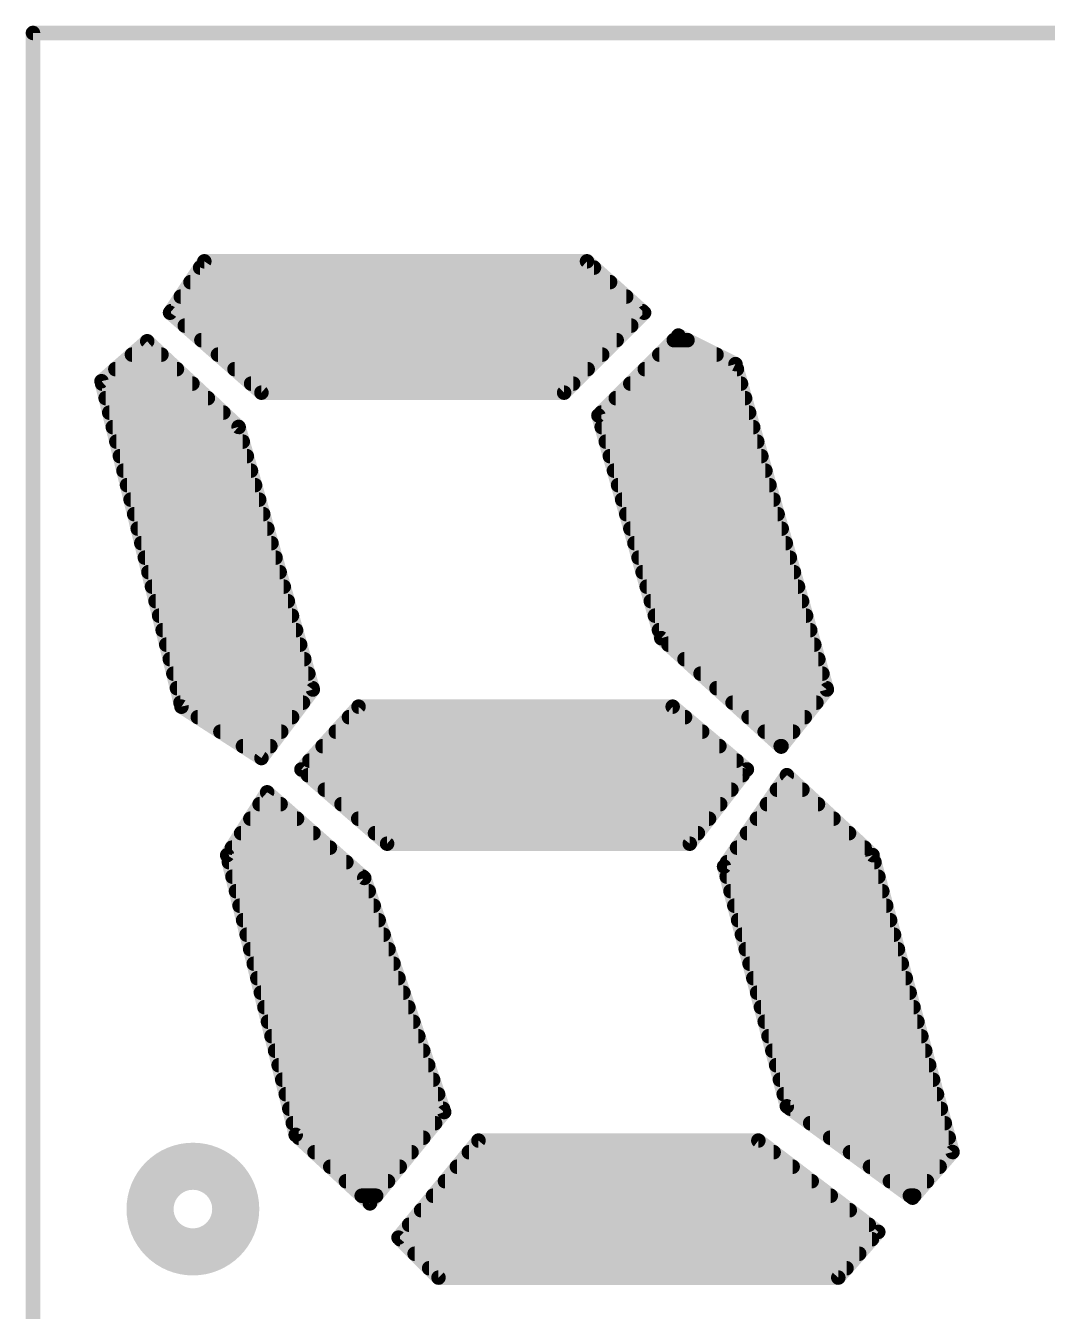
# Model space of a CAD drawing. Extents: x -36.1 to 36.1, y -36.8 to 19.2.
# Drawn here: x -36.13 to -18.24, y -9.39 to 13.13 of the extents above; entities that cross this region are included whole.
import ezdxf

# ---------------------------------------------------------------- set-up
doc = ezdxf.new("R2010")
doc.units = 0
doc.layers.add('22', color=40, linetype='CONTINUOUS')

msp = doc.modelspace()

# ---------------------------------------------------------------- linework, layer by layer
at = {"layer": '22', "const_width": 0.254}
for points in [[(36, 13), (-36, 13)], [(-36, 13), (-36, -13)], [(-33, 9), (-33.6, 8.1)], [(-33.0733, 8.89), (-26.1778, 8.89)], [(-26.3, 9), (-33, 9)], [(-25.3, 8.1), (-26.3, 9)], [(-33.2427, 8.636), (-25.8956, 8.636)], [(-33.412, 8.382), (-25.6133, 8.382)], [(-33.6, 8.1), (-32, 6.7)], [(-33.5813, 8.128), (-25.3311, 8.128)], [(-26.7, 6.7), (-25.3, 8.1)], [(-33.3417, 7.874), (-25.526, 7.874)], [(-34, 7.6), (-34.8, 6.9)], [(-32.4, 6.1), (-34, 7.6)], [(-33.0514, 7.62), (-25.78, 7.62)], [(-26.1, 6.3), (-24.7, 7.7)], [(-24.78, 7.62), (-24.54, 7.62)], [(-24.7, 7.7), (-23.7, 7.2)], [(-34.2674, 7.366), (-33.7504, 7.366)], [(-32.7611, 7.366), (-26.034, 7.366)], [(-25.034, 7.366), (-24.032, 7.366)], [(-34.5577, 7.112), (-33.4795, 7.112)], [(-32.4709, 7.112), (-26.288, 7.112)], [(-25.288, 7.112), (-23.6753, 7.112)], [(-23.7, 7.2), (-22.1, 1.5)], [(-34.8, 6.9), (-33.4, 1.2)], [(-34.7897, 6.858), (-33.2085, 6.858)], [(-32.1806, 6.858), (-26.542, 6.858)], [(-25.542, 6.858), (-23.604, 6.858)], [(-32, 6.7), (-26.7, 6.7)], [(-34.7273, 6.604), (-32.9376, 6.604)], [(-25.796, 6.604), (-23.5327, 6.604)], [(-34.6649, 6.35), (-32.6667, 6.35)], [(-25, 2.4), (-26.1, 6.3)], [(-26.05, 6.35), (-23.4614, 6.35)], [(-34.6025, 6.096), (-32.3989, 6.096)], [(-31.1, 1.5), (-32.4, 6.1)], [(-26.0425, 6.096), (-23.3901, 6.096)], [(-34.5401, 5.842), (-32.3271, 5.842)], [(-25.9708, 5.842), (-23.3188, 5.842)], [(-34.4778, 5.588), (-32.2553, 5.588)], [(-25.8992, 5.588), (-23.2475, 5.588)], [(-34.4154, 5.334), (-32.1835, 5.334)], [(-25.8275, 5.334), (-23.1762, 5.334)], [(-34.353, 5.08), (-32.1117, 5.08)], [(-25.7559, 5.08), (-23.1049, 5.08)], [(-34.2906, 4.826), (-32.04, 4.826)], [(-25.6843, 4.826), (-23.0336, 4.826)], [(-34.2282, 4.572), (-31.9682, 4.572)], [(-25.6126, 4.572), (-22.9623, 4.572)], [(-34.1658, 4.318), (-31.8964, 4.318)], [(-25.541, 4.318), (-22.891, 4.318)], [(-34.1034, 4.064), (-31.8246, 4.064)], [(-25.4693, 4.064), (-22.8197, 4.064)], [(-34.0411, 3.81), (-31.7528, 3.81)], [(-25.3977, 3.81), (-22.7484, 3.81)], [(-33.9787, 3.556), (-31.681, 3.556)], [(-25.3261, 3.556), (-22.6771, 3.556)], [(-33.9163, 3.302), (-31.6093, 3.302)], [(-25.2544, 3.302), (-22.6058, 3.302)], [(-33.8539, 3.048), (-31.5375, 3.048)], [(-25.1828, 3.048), (-22.5345, 3.048)], [(-33.7915, 2.794), (-31.4657, 2.794)], [(-25.1111, 2.794), (-22.4632, 2.794)], [(-33.7291, 2.54), (-31.3939, 2.54)], [(-25.0395, 2.54), (-22.3919, 2.54)], [(-22.9, 0.5), (-25, 2.4)], [(-33.6667, 2.286), (-31.3221, 2.286)], [(-24.874, 2.286), (-22.3206, 2.286)], [(-33.6044, 2.032), (-31.2503, 2.032)], [(-24.5933, 2.032), (-22.2493, 2.032)], [(-33.542, 1.778), (-31.1786, 1.778)], [(-24.3125, 1.778), (-22.178, 1.778)], [(-33.4796, 1.524), (-31.1068, 1.524)], [(-32, 0.3), (-31.1, 1.5)], [(-24.0318, 1.524), (-22.1067, 1.524)], [(-22.1, 1.5), (-22.9, 0.5)], [(-33.4172, 1.27), (-31.2725, 1.27)], [(-23.7511, 1.27), (-22.284, 1.27)], [(-33.4, 1.2), (-32, 0.3)], [(-33.1138, 1.016), (-31.463, 1.016)], [(-30.3, 1.2), (-31.3, 0.1)], [(-30.4673, 1.016), (-24.5825, 1.016)], [(-24.8, 1.2), (-30.3, 1.2)], [(-23.5, 0.1), (-24.8, 1.2)], [(-23.4703, 1.016), (-22.4872, 1.016)], [(-32.7187, 0.762), (-31.6535, 0.762)], [(-30.6982, 0.762), (-24.2824, 0.762)], [(-23.1896, 0.762), (-22.6904, 0.762)], [(-32.3236, 0.508), (-31.844, 0.508)], [(-30.9291, 0.508), (-23.9822, 0.508)], [(-22.9088, 0.508), (-22.8936, 0.508)], [(-31.3, 0.1), (-29.8, -1.2)], [(-31.16, 0.254), (-23.682, 0.254)], [(-24.5, -1.2), (-23.5, 0.1)], [(-31.1846, 0), (-23.5769, 0)], [(-22.8, 0), (-23.9, -1.6)], [(-21.3, -1.4), (-22.8, 0)], [(-31.9, -0.3), (-32.6, -1.4)], [(-30.2, -1.8), (-31.9, -0.3)], [(-30.8915, -0.254), (-23.7723, -0.254)], [(-22.9746, -0.254), (-22.5279, -0.254)], [(-32.0324, -0.508), (-31.6643, -0.508)], [(-30.5985, -0.508), (-23.9677, -0.508)], [(-23.1493, -0.508), (-22.2557, -0.508)], [(-32.194, -0.762), (-31.3764, -0.762)], [(-30.3054, -0.762), (-24.1631, -0.762)], [(-23.3239, -0.762), (-21.9836, -0.762)], [(-32.3556, -1.016), (-31.0885, -1.016)], [(-30.0123, -1.016), (-24.3585, -1.016)], [(-23.4985, -1.016), (-21.7114, -1.016)], [(-29.8, -1.2), (-24.5, -1.2)], [(-32.6, -1.4), (-31.4, -6.3)], [(-32.5173, -1.27), (-30.8007, -1.27)], [(-23.6731, -1.27), (-21.4393, -1.27)], [(-19.9, -6.6), (-21.3, -1.4)], [(-32.5696, -1.524), (-30.5128, -1.524)], [(-23.9, -1.6), (-22.8, -5.8)], [(-23.8478, -1.524), (-21.2666, -1.524)], [(-32.5074, -1.778), (-30.2249, -1.778)], [(-28.8, -5.9), (-30.2, -1.8)], [(-23.8534, -1.778), (-21.1982, -1.778)], [(-32.4452, -2.032), (-30.1208, -2.032)], [(-23.7869, -2.032), (-21.1298, -2.032)], [(-32.383, -2.286), (-30.034, -2.286)], [(-23.7203, -2.286), (-21.0615, -2.286)], [(-32.3208, -2.54), (-29.9473, -2.54)], [(-23.6538, -2.54), (-20.9931, -2.54)], [(-32.2586, -2.794), (-29.8606, -2.794)], [(-23.5873, -2.794), (-20.9247, -2.794)], [(-32.1964, -3.048), (-29.7739, -3.048)], [(-23.5208, -3.048), (-20.8563, -3.048)], [(-32.1342, -3.302), (-29.6871, -3.302)], [(-23.4542, -3.302), (-20.7879, -3.302)], [(-32.072, -3.556), (-29.6004, -3.556)], [(-23.3877, -3.556), (-20.7195, -3.556)], [(-32.0098, -3.81), (-29.5137, -3.81)], [(-23.3212, -3.81), (-20.6512, -3.81)], [(-31.9476, -4.064), (-29.4269, -4.064)], [(-23.2547, -4.064), (-20.5828, -4.064)], [(-31.8854, -4.318), (-29.3402, -4.318)], [(-23.1881, -4.318), (-20.5144, -4.318)], [(-31.8232, -4.572), (-29.2535, -4.572)], [(-23.1216, -4.572), (-20.446, -4.572)], [(-31.761, -4.826), (-29.1667, -4.826)], [(-23.0551, -4.826), (-20.3776, -4.826)], [(-31.6988, -5.08), (-29.08, -5.08)], [(-22.9886, -5.08), (-20.3092, -5.08)], [(-31.6366, -5.334), (-28.9933, -5.334)], [(-22.9221, -5.334), (-20.2408, -5.334)], [(-31.5744, -5.588), (-28.9065, -5.588)], [(-22.8555, -5.588), (-20.1725, -5.588)], [(-31.5122, -5.842), (-28.8198, -5.842)], [(-30.1, -7.5), (-28.8, -5.9)], [(-22.8, -5.8), (-20.6, -7.4)], [(-22.7423, -5.842), (-20.1041, -5.842)], [(-31.45, -6.096), (-28.9593, -6.096)], [(-22.393, -6.096), (-20.0357, -6.096)], [(-31.4, -6.3), (-30.1, -7.5)], [(-31.3458, -6.35), (-29.1656, -6.35)], [(-28.2, -6.4), (-29.6, -8.1)], [(-23.3, -6.4), (-28.2, -6.4)], [(-21.2, -8), (-23.3, -6.4)], [(-22.0437, -6.35), (-19.9673, -6.35)], [(-31.0707, -6.604), (-29.372, -6.604)], [(-28.368, -6.604), (-23.0323, -6.604)], [(-21.6945, -6.604), (-19.9035, -6.604)], [(-20.6, -7.4), (-19.9, -6.6)], [(-30.7955, -6.858), (-29.5784, -6.858)], [(-28.5772, -6.858), (-22.6989, -6.858)], [(-21.3453, -6.858), (-20.1258, -6.858)], [(-30.5203, -7.112), (-29.7848, -7.112)], [(-28.7864, -7.112), (-22.3655, -7.112)], [(-20.996, -7.112), (-20.348, -7.112)], [(-30.2452, -7.366), (-29.9911, -7.366)], [(-28.9955, -7.366), (-22.0321, -7.366)], [(-20.6468, -7.366), (-20.5703, -7.366)], [(-29.2047, -7.62), (-21.6988, -7.62)], [(-29.4139, -7.874), (-21.3654, -7.874)], [(-21.9, -8.8), (-21.2, -8)], [(-29.6, -8.1), (-28.9, -8.8)], [(-29.572, -8.128), (-21.312, -8.128)], [(-29.318, -8.382), (-21.5343, -8.382)], [(-29.064, -8.636), (-21.7565, -8.636)], [(-28.9, -8.8), (-21.9, -8.8)]]:
    msp.add_lwpolyline(points, dxfattribs=at)
at = {"layer": '22'}
for points, const_width in [([(-36, 13.0635, 1), (-36, 12.9365)], 0.127), ([(-35.9365, 13, 1), (-36.0635, 13)], 0.127), ([(-33.0733, 8.9535, 1), (-33.0733, 8.8265)], 0.127), ([(-33, 9.0635, 1), (-33, 8.9365)], 0.127), ([(-32.9472, 8.9648, 1), (-33.0528, 9.0352)], 0.127), ([(-26.2575, 9.0472, 1), (-26.3425, 8.9528)], 0.127), ([(-26.3, 8.9365, 1), (-26.3, 9.0635)], 0.127), ([(-26.1778, 8.8265, 1), (-26.1778, 8.9535)], 0.127), ([(-33.2427, 8.6995, 1), (-33.2427, 8.5725)], 0.127), ([(-25.8956, 8.5725, 1), (-25.8956, 8.6995)], 0.127), ([(-33.412, 8.4455, 1), (-33.412, 8.3185)], 0.127), ([(-25.6133, 8.3185, 1), (-25.6133, 8.4455)], 0.127), ([(-33.5582, 8.1478, 1), (-33.6418, 8.0522)], 0.127), ([(-33.6528, 8.1352, 1), (-33.5472, 8.0648)], 0.127), ([(-33.5813, 8.1915, 1), (-33.5813, 8.0645)], 0.127), ([(-25.2551, 8.0551, 1), (-25.3449, 8.1449)], 0.127), ([(-25.3425, 8.0528, 1), (-25.2575, 8.1472)], 0.127), ([(-25.3311, 8.0645, 1), (-25.3311, 8.1915)], 0.127), ([(-33.3417, 7.9375, 1), (-33.3417, 7.8105)], 0.127), ([(-25.526, 7.8105, 1), (-25.526, 7.9375)], 0.127), ([(-33.9566, 7.6463, 1), (-34.0434, 7.5537)], 0.127), ([(-33.9582, 7.5522, 1), (-34.0418, 7.6478)], 0.127), ([(-33.0514, 7.6835, 1), (-33.0514, 7.5565)], 0.127), ([(-25.78, 7.5565, 1), (-25.78, 7.6835)], 0.127), ([(-24.78, 7.6835, 1), (-24.78, 7.5565)], 0.127), ([(-24.6716, 7.7568, 1), (-24.7284, 7.6432)], 0.127), ([(-24.6551, 7.6551, 1), (-24.7449, 7.7449)], 0.127), ([(-24.54, 7.5565, 1), (-24.54, 7.6835)], 0.127), ([(-34.2674, 7.4295, 1), (-34.2674, 7.3025)], 0.127), ([(-33.7504, 7.3025, 1), (-33.7504, 7.4295)], 0.127), ([(-32.7611, 7.4295, 1), (-32.7611, 7.3025)], 0.127), ([(-26.034, 7.3025, 1), (-26.034, 7.4295)], 0.127), ([(-25.034, 7.4295, 1), (-25.034, 7.3025)], 0.127), ([(-24.032, 7.3025, 1), (-24.032, 7.4295)], 0.127), ([(-34.5577, 7.1755, 1), (-34.5577, 7.0485)], 0.127), ([(-33.4795, 7.0485, 1), (-33.4795, 7.1755)], 0.127), ([(-32.4709, 7.1755, 1), (-32.4709, 7.0485)], 0.127), ([(-26.288, 7.0485, 1), (-26.288, 7.1755)], 0.127), ([(-25.288, 7.1755, 1), (-25.288, 7.0485)], 0.127), ([(-23.6389, 7.2172, 1), (-23.7611, 7.1828)], 0.127), ([(-23.7284, 7.1432, 1), (-23.6716, 7.2568)], 0.127), ([(-23.6753, 7.0485, 1), (-23.6753, 7.1755)], 0.127), ([(-34.7383, 6.9151, 1), (-34.8617, 6.8849)], 0.127), ([(-34.8418, 6.9478, 1), (-34.7582, 6.8522)], 0.127), ([(-34.7897, 6.9215, 1), (-34.7897, 6.7945)], 0.127), ([(-33.2085, 6.7945, 1), (-33.2085, 6.9215)], 0.127), ([(-32.1806, 6.9215, 1), (-32.1806, 6.7945)], 0.127), ([(-26.542, 6.7945, 1), (-26.542, 6.9215)], 0.127), ([(-25.542, 6.9215, 1), (-25.542, 6.7945)], 0.127), ([(-23.604, 6.7945, 1), (-23.604, 6.9215)], 0.127), ([(-32, 6.7635, 1), (-32, 6.6365)], 0.127), ([(-32.0418, 6.6522, 1), (-31.9582, 6.7478)], 0.127), ([(-26.7449, 6.7449, 1), (-26.6551, 6.6551)], 0.127), ([(-26.7, 6.6365, 1), (-26.7, 6.7635)], 0.127), ([(-34.7273, 6.6675, 1), (-34.7273, 6.5405)], 0.127), ([(-32.9376, 6.5405, 1), (-32.9376, 6.6675)], 0.127), ([(-25.796, 6.6675, 1), (-25.796, 6.5405)], 0.127), ([(-23.5327, 6.5405, 1), (-23.5327, 6.6675)], 0.127), ([(-34.6649, 6.4135, 1), (-34.6649, 6.2865)], 0.127), ([(-32.6667, 6.2865, 1), (-32.6667, 6.4135)], 0.127), ([(-26.0389, 6.3172, 1), (-26.1611, 6.2828)], 0.127), ([(-26.1449, 6.3449, 1), (-26.0551, 6.2551)], 0.127), ([(-26.05, 6.4135, 1), (-26.05, 6.2865)], 0.127), ([(-23.4614, 6.2865, 1), (-23.4614, 6.4135)], 0.127), ([(-34.6025, 6.1595, 1), (-34.6025, 6.0325)], 0.127), ([(-32.3389, 6.1173, 1), (-32.4611, 6.0827)], 0.127), ([(-32.4434, 6.0537, 1), (-32.3566, 6.1463)], 0.127), ([(-32.3989, 6.0325, 1), (-32.3989, 6.1595)], 0.127), ([(-26.0425, 6.1595, 1), (-26.0425, 6.0325)], 0.127), ([(-23.3901, 6.0325, 1), (-23.3901, 6.1595)], 0.127), ([(-34.5401, 5.9055, 1), (-34.5401, 5.7785)], 0.127), ([(-32.3271, 5.7785, 1), (-32.3271, 5.9055)], 0.127), ([(-25.9708, 5.9055, 1), (-25.9708, 5.7785)], 0.127), ([(-23.3188, 5.7785, 1), (-23.3188, 5.9055)], 0.127), ([(-34.4778, 5.6515, 1), (-34.4778, 5.5245)], 0.127), ([(-32.2553, 5.5245, 1), (-32.2553, 5.6515)], 0.127), ([(-25.8992, 5.6515, 1), (-25.8992, 5.5245)], 0.127), ([(-23.2475, 5.5245, 1), (-23.2475, 5.6515)], 0.127), ([(-34.4154, 5.3975, 1), (-34.4154, 5.2705)], 0.127), ([(-32.1835, 5.2705, 1), (-32.1835, 5.3975)], 0.127), ([(-25.8275, 5.3975, 1), (-25.8275, 5.2705)], 0.127), ([(-23.1762, 5.2705, 1), (-23.1762, 5.3975)], 0.127), ([(-34.353, 5.1435, 1), (-34.353, 5.0165)], 0.127), ([(-32.1117, 5.0165, 1), (-32.1117, 5.1435)], 0.127), ([(-25.7559, 5.1435, 1), (-25.7559, 5.0165)], 0.127), ([(-23.1049, 5.0165, 1), (-23.1049, 5.1435)], 0.127), ([(-34.2906, 4.8895, 1), (-34.2906, 4.7625)], 0.127), ([(-32.04, 4.7625, 1), (-32.04, 4.8895)], 0.127), ([(-25.6843, 4.8895, 1), (-25.6843, 4.7625)], 0.127), ([(-23.0336, 4.7625, 1), (-23.0336, 4.8895)], 0.127), ([(-34.2282, 4.6355, 1), (-34.2282, 4.5085)], 0.127), ([(-31.9682, 4.5085, 1), (-31.9682, 4.6355)], 0.127), ([(-25.6126, 4.6355, 1), (-25.6126, 4.5085)], 0.127), ([(-22.9623, 4.5085, 1), (-22.9623, 4.6355)], 0.127), ([(-34.1658, 4.3815, 1), (-34.1658, 4.2545)], 0.127), ([(-31.8964, 4.2545, 1), (-31.8964, 4.3815)], 0.127), ([(-25.541, 4.3815, 1), (-25.541, 4.2545)], 0.127), ([(-22.891, 4.2545, 1), (-22.891, 4.3815)], 0.127), ([(-34.1034, 4.1275, 1), (-34.1034, 4.0005)], 0.127), ([(-31.8246, 4.0005, 1), (-31.8246, 4.1275)], 0.127), ([(-25.4693, 4.1275, 1), (-25.4693, 4.0005)], 0.127), ([(-22.8197, 4.0005, 1), (-22.8197, 4.1275)], 0.127), ([(-34.0411, 3.8735, 1), (-34.0411, 3.7465)], 0.127), ([(-31.7528, 3.7465, 1), (-31.7528, 3.8735)], 0.127), ([(-25.3977, 3.8735, 1), (-25.3977, 3.7465)], 0.127), ([(-22.7484, 3.7465, 1), (-22.7484, 3.8735)], 0.127), ([(-33.9787, 3.6195, 1), (-33.9787, 3.4925)], 0.127), ([(-31.681, 3.4925, 1), (-31.681, 3.6195)], 0.127), ([(-25.3261, 3.6195, 1), (-25.3261, 3.4925)], 0.127), ([(-22.6771, 3.4925, 1), (-22.6771, 3.6195)], 0.127), ([(-33.9163, 3.3655, 1), (-33.9163, 3.2385)], 0.127), ([(-31.6093, 3.2385, 1), (-31.6093, 3.3655)], 0.127), ([(-25.2544, 3.3655, 1), (-25.2544, 3.2385)], 0.127), ([(-22.6058, 3.2385, 1), (-22.6058, 3.3655)], 0.127), ([(-33.8539, 3.1115, 1), (-33.8539, 2.9845)], 0.127), ([(-31.5375, 2.9845, 1), (-31.5375, 3.1115)], 0.127), ([(-25.1828, 3.1115, 1), (-25.1828, 2.9845)], 0.127), ([(-22.5345, 2.9845, 1), (-22.5345, 3.1115)], 0.127), ([(-33.7915, 2.8575, 1), (-33.7915, 2.7305)], 0.127), ([(-31.4657, 2.7305, 1), (-31.4657, 2.8575)], 0.127), ([(-25.1111, 2.8575, 1), (-25.1111, 2.7305)], 0.127), ([(-22.4632, 2.7305, 1), (-22.4632, 2.8575)], 0.127), ([(-33.7291, 2.6035, 1), (-33.7291, 2.4765)], 0.127), ([(-31.3939, 2.4765, 1), (-31.3939, 2.6035)], 0.127), ([(-25.0395, 2.6035, 1), (-25.0395, 2.4765)], 0.127), ([(-24.9574, 2.4471, 1), (-25.0426, 2.3529)], 0.127), ([(-25.0611, 2.3828, 1), (-24.9389, 2.4172)], 0.127), ([(-22.3919, 2.4765, 1), (-22.3919, 2.6035)], 0.127), ([(-33.6667, 2.3495, 1), (-33.6667, 2.2225)], 0.127), ([(-31.3221, 2.2225, 1), (-31.3221, 2.3495)], 0.127), ([(-24.874, 2.3495, 1), (-24.874, 2.2225)], 0.127), ([(-22.3206, 2.2225, 1), (-22.3206, 2.3495)], 0.127), ([(-33.6044, 2.0955, 1), (-33.6044, 1.9685)], 0.127), ([(-31.2503, 1.9685, 1), (-31.2503, 2.0955)], 0.127), ([(-24.5933, 2.0955, 1), (-24.5933, 1.9685)], 0.127), ([(-22.2493, 1.9685, 1), (-22.2493, 2.0955)], 0.127), ([(-33.542, 1.8415, 1), (-33.542, 1.7145)], 0.127), ([(-31.1786, 1.7145, 1), (-31.1786, 1.8415)], 0.127), ([(-24.3125, 1.8415, 1), (-24.3125, 1.7145)], 0.127), ([(-22.178, 1.7145, 1), (-22.178, 1.8415)], 0.127), ([(-33.4796, 1.5875, 1), (-33.4796, 1.4605)], 0.127), ([(-31.1611, 1.4827, 1), (-31.0389, 1.5173)], 0.127), ([(-31.0492, 1.4619, 1), (-31.1508, 1.5381)], 0.127), ([(-31.1068, 1.4605, 1), (-31.1068, 1.5875)], 0.127), ([(-24.0318, 1.5875, 1), (-24.0318, 1.4605)], 0.127), ([(-22.1611, 1.4828, 1), (-22.0389, 1.5172)], 0.127), ([(-22.0504, 1.4603, 1), (-22.1496, 1.5397)], 0.127), ([(-22.1067, 1.4605, 1), (-22.1067, 1.5875)], 0.127), ([(-33.4172, 1.3335, 1), (-33.4172, 1.2065)], 0.127), ([(-31.2725, 1.2065, 1), (-31.2725, 1.3335)], 0.127), ([(-23.7511, 1.3335, 1), (-23.7511, 1.2065)], 0.127), ([(-22.284, 1.2065, 1), (-22.284, 1.3335)], 0.127), ([(-33.3657, 1.2534, 1), (-33.4343, 1.1466)], 0.127), ([(-33.4617, 1.1849, 1), (-33.3383, 1.2151)], 0.127), ([(-33.1138, 1.0795, 1), (-33.1138, 0.9525)], 0.127), ([(-31.463, 0.9525, 1), (-31.463, 1.0795)], 0.127), ([(-30.4673, 1.0795, 1), (-30.4673, 0.9525)], 0.127), ([(-30.3, 1.2635, 1), (-30.3, 1.1365)], 0.127), ([(-30.253, 1.1573, 1), (-30.347, 1.2427)], 0.127), ([(-24.759, 1.2485, 1), (-24.841, 1.1515)], 0.127), ([(-24.8, 1.1365, 1), (-24.8, 1.2635)], 0.127), ([(-24.5825, 0.9525, 1), (-24.5825, 1.0795)], 0.127), ([(-23.4703, 1.0795, 1), (-23.4703, 0.9525)], 0.127), ([(-22.4872, 0.9525, 1), (-22.4872, 1.0795)], 0.127), ([(-32.7187, 0.8255, 1), (-32.7187, 0.6985)], 0.127), ([(-31.6535, 0.6985, 1), (-31.6535, 0.8255)], 0.127), ([(-30.6982, 0.8255, 1), (-30.6982, 0.6985)], 0.127), ([(-24.2824, 0.6985, 1), (-24.2824, 0.8255)], 0.127), ([(-23.1896, 0.8255, 1), (-23.1896, 0.6985)], 0.127), ([(-22.6904, 0.6985, 1), (-22.6904, 0.8255)], 0.127), ([(-32.3236, 0.5715, 1), (-32.3236, 0.4445)], 0.127), ([(-31.844, 0.4445, 1), (-31.844, 0.5715)], 0.127), ([(-30.9291, 0.5715, 1), (-30.9291, 0.4445)], 0.127), ([(-23.9822, 0.4445, 1), (-23.9822, 0.5715)], 0.127), ([(-22.9088, 0.5715, 1), (-22.9088, 0.4445)], 0.127), ([(-22.9496, 0.5397, 1), (-22.8504, 0.4603)], 0.127), ([(-22.9426, 0.4529, 1), (-22.8574, 0.5471)], 0.127), ([(-22.8936, 0.4445, 1), (-22.8936, 0.5715)], 0.127), ([(-32.0508, 0.3381, 1), (-31.9492, 0.2619)], 0.127), ([(-32.0343, 0.2466, 1), (-31.9657, 0.3534)], 0.127), ([(-31.2584, 0.148, 1), (-31.3416, 0.052)], 0.127), ([(-31.16, 0.3175, 1), (-31.16, 0.1905)], 0.127), ([(-23.682, 0.1905, 1), (-23.682, 0.3175)], 0.127), ([(-23.4497, 0.0613, 1), (-23.5503, 0.1387)], 0.127), ([(-31.347, 0.1427, 1), (-31.253, 0.0573)], 0.127), ([(-31.1846, 0.0635, 1), (-31.1846, -0.0635)], 0.127), ([(-23.5769, -0.0635, 1), (-23.5769, 0.0635)], 0.127), ([(-23.541, 0.0515, 1), (-23.459, 0.1485)], 0.127), ([(-22.7567, 0.0464, 1), (-22.8433, -0.0464)], 0.127), ([(-22.7477, -0.036, 1), (-22.8523, 0.036)], 0.127), ([(-31.858, -0.2524, 1), (-31.942, -0.3476)], 0.127), ([(-31.8464, -0.3341, 1), (-31.9536, -0.2659)], 0.127), ([(-30.8915, -0.1905, 1), (-30.8915, -0.3175)], 0.127), ([(-23.7723, -0.3175, 1), (-23.7723, -0.1905)], 0.127), ([(-22.9746, -0.1905, 1), (-22.9746, -0.3175)], 0.127), ([(-22.5279, -0.3175, 1), (-22.5279, -0.1905)], 0.127), ([(-32.0324, -0.4445, 1), (-32.0324, -0.5715)], 0.127), ([(-31.6643, -0.5715, 1), (-31.6643, -0.4445)], 0.127), ([(-30.5985, -0.4445, 1), (-30.5985, -0.5715)], 0.127), ([(-23.9677, -0.5715, 1), (-23.9677, -0.4445)], 0.127), ([(-23.1493, -0.4445, 1), (-23.1493, -0.5715)], 0.127), ([(-22.2557, -0.5715, 1), (-22.2557, -0.4445)], 0.127), ([(-32.194, -0.6985, 1), (-32.194, -0.8255)], 0.127), ([(-31.3764, -0.8255, 1), (-31.3764, -0.6985)], 0.127), ([(-30.3054, -0.6985, 1), (-30.3054, -0.8255)], 0.127), ([(-24.1631, -0.8255, 1), (-24.1631, -0.6985)], 0.127), ([(-23.3239, -0.6985, 1), (-23.3239, -0.8255)], 0.127), ([(-21.9836, -0.8255, 1), (-21.9836, -0.6985)], 0.127), ([(-32.3556, -0.9525, 1), (-32.3556, -1.0795)], 0.127), ([(-31.0885, -1.0795, 1), (-31.0885, -0.9525)], 0.127), ([(-30.0123, -0.9525, 1), (-30.0123, -1.0795)], 0.127), ([(-24.3585, -1.0795, 1), (-24.3585, -0.9525)], 0.127), ([(-23.4985, -0.9525, 1), (-23.4985, -1.0795)], 0.127), ([(-21.7114, -1.0795, 1), (-21.7114, -0.9525)], 0.127), ([(-29.8, -1.1365, 1), (-29.8, -1.2635)], 0.127), ([(-29.8416, -1.248, 1), (-29.7584, -1.152)], 0.127), ([(-24.5503, -1.1613, 1), (-24.4497, -1.2387)], 0.127), ([(-24.5, -1.2635, 1), (-24.5, -1.1365)], 0.127), ([(-32.5383, -1.3849, 1), (-32.6617, -1.4151)], 0.127), ([(-32.6536, -1.3659, 1), (-32.5464, -1.4341)], 0.127), ([(-32.5173, -1.2065, 1), (-32.5173, -1.3335)], 0.127), ([(-30.8007, -1.3335, 1), (-30.8007, -1.2065)], 0.127), ([(-23.6731, -1.2065, 1), (-23.6731, -1.3335)], 0.127), ([(-21.4393, -1.3335, 1), (-21.4393, -1.2065)], 0.127), ([(-21.2387, -1.3835, 1), (-21.3613, -1.4165)], 0.127), ([(-21.3433, -1.4464, 1), (-21.2567, -1.3536)], 0.127), ([(-32.5696, -1.4605, 1), (-32.5696, -1.5875)], 0.127), ([(-30.5128, -1.5875, 1), (-30.5128, -1.4605)], 0.127), ([(-23.8386, -1.5839, 1), (-23.9614, -1.6161)], 0.127), ([(-23.9523, -1.564, 1), (-23.8477, -1.636)], 0.127), ([(-23.8478, -1.4605, 1), (-23.8478, -1.5875)], 0.127), ([(-21.2666, -1.5875, 1), (-21.2666, -1.4605)], 0.127), ([(-32.5074, -1.7145, 1), (-32.5074, -1.8415)], 0.127), ([(-30.1399, -1.7795, 1), (-30.2601, -1.8205)], 0.127), ([(-30.242, -1.8476, 1), (-30.158, -1.7524)], 0.127), ([(-30.2249, -1.8415, 1), (-30.2249, -1.7145)], 0.127), ([(-23.8534, -1.7145, 1), (-23.8534, -1.8415)], 0.127), ([(-21.1982, -1.8415, 1), (-21.1982, -1.7145)], 0.127), ([(-32.4452, -1.9685, 1), (-32.4452, -2.0955)], 0.127), ([(-30.1208, -2.0955, 1), (-30.1208, -1.9685)], 0.127), ([(-23.7869, -1.9685, 1), (-23.7869, -2.0955)], 0.127), ([(-21.1298, -2.0955, 1), (-21.1298, -1.9685)], 0.127), ([(-32.383, -2.2225, 1), (-32.383, -2.3495)], 0.127), ([(-30.034, -2.3495, 1), (-30.034, -2.2225)], 0.127), ([(-23.7203, -2.2225, 1), (-23.7203, -2.3495)], 0.127), ([(-21.0615, -2.3495, 1), (-21.0615, -2.2225)], 0.127), ([(-32.3208, -2.4765, 1), (-32.3208, -2.6035)], 0.127), ([(-29.9473, -2.6035, 1), (-29.9473, -2.4765)], 0.127), ([(-23.6538, -2.4765, 1), (-23.6538, -2.6035)], 0.127), ([(-20.9931, -2.6035, 1), (-20.9931, -2.4765)], 0.127), ([(-32.2586, -2.7305, 1), (-32.2586, -2.8575)], 0.127), ([(-29.8606, -2.8575, 1), (-29.8606, -2.7305)], 0.127), ([(-23.5873, -2.7305, 1), (-23.5873, -2.8575)], 0.127), ([(-20.9247, -2.8575, 1), (-20.9247, -2.7305)], 0.127), ([(-32.1964, -2.9845, 1), (-32.1964, -3.1115)], 0.127), ([(-29.7739, -3.1115, 1), (-29.7739, -2.9845)], 0.127), ([(-23.5208, -2.9845, 1), (-23.5208, -3.1115)], 0.127), ([(-20.8563, -3.1115, 1), (-20.8563, -2.9845)], 0.127), ([(-32.1342, -3.2385, 1), (-32.1342, -3.3655)], 0.127), ([(-29.6871, -3.3655, 1), (-29.6871, -3.2385)], 0.127), ([(-23.4542, -3.2385, 1), (-23.4542, -3.3655)], 0.127), ([(-20.7879, -3.3655, 1), (-20.7879, -3.2385)], 0.127), ([(-32.072, -3.4925, 1), (-32.072, -3.6195)], 0.127), ([(-29.6004, -3.6195, 1), (-29.6004, -3.4925)], 0.127), ([(-23.3877, -3.4925, 1), (-23.3877, -3.6195)], 0.127), ([(-20.7195, -3.6195, 1), (-20.7195, -3.4925)], 0.127), ([(-32.0098, -3.7465, 1), (-32.0098, -3.8735)], 0.127), ([(-29.5137, -3.8735, 1), (-29.5137, -3.7465)], 0.127), ([(-23.3212, -3.7465, 1), (-23.3212, -3.8735)], 0.127), ([(-20.6512, -3.8735, 1), (-20.6512, -3.7465)], 0.127), ([(-31.9476, -4.0005, 1), (-31.9476, -4.1275)], 0.127), ([(-29.4269, -4.1275, 1), (-29.4269, -4.0005)], 0.127), ([(-23.2547, -4.0005, 1), (-23.2547, -4.1275)], 0.127), ([(-20.5828, -4.1275, 1), (-20.5828, -4.0005)], 0.127), ([(-31.8854, -4.2545, 1), (-31.8854, -4.3815)], 0.127), ([(-29.3402, -4.3815, 1), (-29.3402, -4.2545)], 0.127), ([(-23.1881, -4.2545, 1), (-23.1881, -4.3815)], 0.127), ([(-20.5144, -4.3815, 1), (-20.5144, -4.2545)], 0.127), ([(-31.8232, -4.5085, 1), (-31.8232, -4.6355)], 0.127), ([(-29.2535, -4.6355, 1), (-29.2535, -4.5085)], 0.127), ([(-23.1216, -4.5085, 1), (-23.1216, -4.6355)], 0.127), ([(-20.446, -4.6355, 1), (-20.446, -4.5085)], 0.127), ([(-31.761, -4.7625, 1), (-31.761, -4.8895)], 0.127), ([(-29.1667, -4.8895, 1), (-29.1667, -4.7625)], 0.127), ([(-23.0551, -4.7625, 1), (-23.0551, -4.8895)], 0.127), ([(-20.3776, -4.8895, 1), (-20.3776, -4.7625)], 0.127), ([(-31.6988, -5.0165, 1), (-31.6988, -5.1435)], 0.127), ([(-29.08, -5.1435, 1), (-29.08, -5.0165)], 0.127), ([(-22.9886, -5.0165, 1), (-22.9886, -5.1435)], 0.127), ([(-20.3092, -5.1435, 1), (-20.3092, -5.0165)], 0.127), ([(-31.6366, -5.2705, 1), (-31.6366, -5.3975)], 0.127), ([(-28.9933, -5.3975, 1), (-28.9933, -5.2705)], 0.127), ([(-22.9221, -5.2705, 1), (-22.9221, -5.3975)], 0.127), ([(-20.2408, -5.3975, 1), (-20.2408, -5.2705)], 0.127), ([(-31.5744, -5.5245, 1), (-31.5744, -5.6515)], 0.127), ([(-28.9065, -5.6515, 1), (-28.9065, -5.5245)], 0.127), ([(-22.8555, -5.5245, 1), (-22.8555, -5.6515)], 0.127), ([(-20.1725, -5.6515, 1), (-20.1725, -5.5245)], 0.127), ([(-31.5122, -5.7785, 1), (-31.5122, -5.9055)], 0.127), ([(-28.8601, -5.9205, 1), (-28.7399, -5.8795)], 0.127), ([(-28.7507, -5.94, 1), (-28.8493, -5.86)], 0.127), ([(-28.8198, -5.9055, 1), (-28.8198, -5.7785)], 0.127), ([(-22.7627, -5.7486, 1), (-22.8373, -5.8514)], 0.127), ([(-22.8614, -5.8161, 1), (-22.7386, -5.7839)], 0.127), ([(-22.7423, -5.7785, 1), (-22.7423, -5.9055)], 0.127), ([(-20.1041, -5.9055, 1), (-20.1041, -5.7785)], 0.127), ([(-31.45, -6.0325, 1), (-31.45, -6.1595)], 0.127), ([(-28.9593, -6.1595, 1), (-28.9593, -6.0325)], 0.127), ([(-22.393, -6.0325, 1), (-22.393, -6.1595)], 0.127), ([(-20.0357, -6.1595, 1), (-20.0357, -6.0325)], 0.127), ([(-31.3569, -6.2533, 1), (-31.4431, -6.3467)], 0.127), ([(-31.4617, -6.3151, 1), (-31.3383, -6.2849)], 0.127), ([(-31.3458, -6.2865, 1), (-31.3458, -6.4135)], 0.127), ([(-29.1656, -6.4135, 1), (-29.1656, -6.2865)], 0.127), ([(-28.2, -6.3365, 1), (-28.2, -6.4635)], 0.127), ([(-28.151, -6.4404, 1), (-28.249, -6.3596)], 0.127), ([(-23.2615, -6.3495, 1), (-23.3385, -6.4505)], 0.127), ([(-23.3, -6.4635, 1), (-23.3, -6.3365)], 0.127), ([(-22.0437, -6.2865, 1), (-22.0437, -6.4135)], 0.127), ([(-19.9673, -6.4135, 1), (-19.9673, -6.2865)], 0.127), ([(-33.2, -8.0123, 1), (-33.2, -7.1877, 1), (-33.2, -8.0123)], 1.5), ([(-31.0707, -6.5405, 1), (-31.0707, -6.6675)], 0.127), ([(-29.372, -6.6675, 1), (-29.372, -6.5405)], 0.127), ([(-28.368, -6.5405, 1), (-28.368, -6.6675)], 0.127), ([(-23.0323, -6.6675, 1), (-23.0323, -6.5405)], 0.127), ([(-21.6945, -6.5405, 1), (-21.6945, -6.6675)], 0.127), ([(-19.9613, -6.6165, 1), (-19.8387, -6.5835)], 0.127), ([(-19.8522, -6.6418, 1), (-19.9478, -6.5582)], 0.127), ([(-19.9035, -6.6675, 1), (-19.9035, -6.5405)], 0.127), ([(-30.7955, -6.7945, 1), (-30.7955, -6.9215)], 0.127), ([(-29.5784, -6.9215, 1), (-29.5784, -6.7945)], 0.127), ([(-28.5772, -6.7945, 1), (-28.5772, -6.9215)], 0.127), ([(-22.6989, -6.9215, 1), (-22.6989, -6.7945)], 0.127), ([(-21.3453, -6.7945, 1), (-21.3453, -6.9215)], 0.127), ([(-20.1258, -6.9215, 1), (-20.1258, -6.7945)], 0.127), ([(-30.5203, -7.0485, 1), (-30.5203, -7.1755)], 0.127), ([(-29.7848, -7.1755, 1), (-29.7848, -7.0485)], 0.127), ([(-28.7864, -7.0485, 1), (-28.7864, -7.1755)], 0.127), ([(-22.3655, -7.1755, 1), (-22.3655, -7.0485)], 0.127), ([(-20.996, -7.0485, 1), (-20.996, -7.1755)], 0.127), ([(-20.348, -7.1755, 1), (-20.348, -7.0485)], 0.127), ([(-30.2452, -7.3025, 1), (-30.2452, -7.4295)], 0.127), ([(-30.1493, -7.46, 1), (-30.0507, -7.54)], 0.127), ([(-30.1431, -7.5467, 1), (-30.0569, -7.4533)], 0.127), ([(-29.9911, -7.4295, 1), (-29.9911, -7.3025)], 0.127), ([(-28.9955, -7.3025, 1), (-28.9955, -7.4295)], 0.127), ([(-22.0321, -7.4295, 1), (-22.0321, -7.3025)], 0.127), ([(-20.6468, -7.3025, 1), (-20.6468, -7.4295)], 0.127), ([(-20.6478, -7.3582, 1), (-20.5522, -7.4418)], 0.127), ([(-20.6373, -7.4514, 1), (-20.5627, -7.3486)], 0.127), ([(-20.5703, -7.4295, 1), (-20.5703, -7.3025)], 0.127), ([(-29.2047, -7.5565, 1), (-29.2047, -7.6835)], 0.127), ([(-21.6988, -7.6835, 1), (-21.6988, -7.5565)], 0.127), ([(-29.4139, -7.8105, 1), (-29.4139, -7.9375)], 0.127), ([(-21.3654, -7.9375, 1), (-21.3654, -7.8105)], 0.127), ([(-21.1522, -8.0418, 1), (-21.2478, -7.9582)], 0.127), ([(-29.5551, -8.0551, 1), (-29.6449, -8.1449)], 0.127), ([(-29.649, -8.0596, 1), (-29.551, -8.1404)], 0.127), ([(-29.572, -8.0645, 1), (-29.572, -8.1915)], 0.127), ([(-21.312, -8.1915, 1), (-21.312, -8.0645)], 0.127), ([(-21.2385, -8.0505, 1), (-21.1615, -7.9495)], 0.127), ([(-29.318, -8.3185, 1), (-29.318, -8.4455)], 0.127), ([(-21.5343, -8.4455, 1), (-21.5343, -8.3185)], 0.127), ([(-29.064, -8.5725, 1), (-29.064, -8.6995)], 0.127), ([(-21.7565, -8.6995, 1), (-21.7565, -8.5725)], 0.127), ([(-28.9, -8.7365, 1), (-28.9, -8.8635)], 0.127), ([(-28.9449, -8.8449, 1), (-28.8551, -8.7551)], 0.127), ([(-21.9478, -8.7582, 1), (-21.8522, -8.8418)], 0.127), ([(-21.9, -8.8635, 1), (-21.9, -8.7365)], 0.127)]:
    msp.add_lwpolyline(points, format="xyb", dxfattribs=dict(at, const_width=const_width))

doc.saveas('drawing.dxf')
